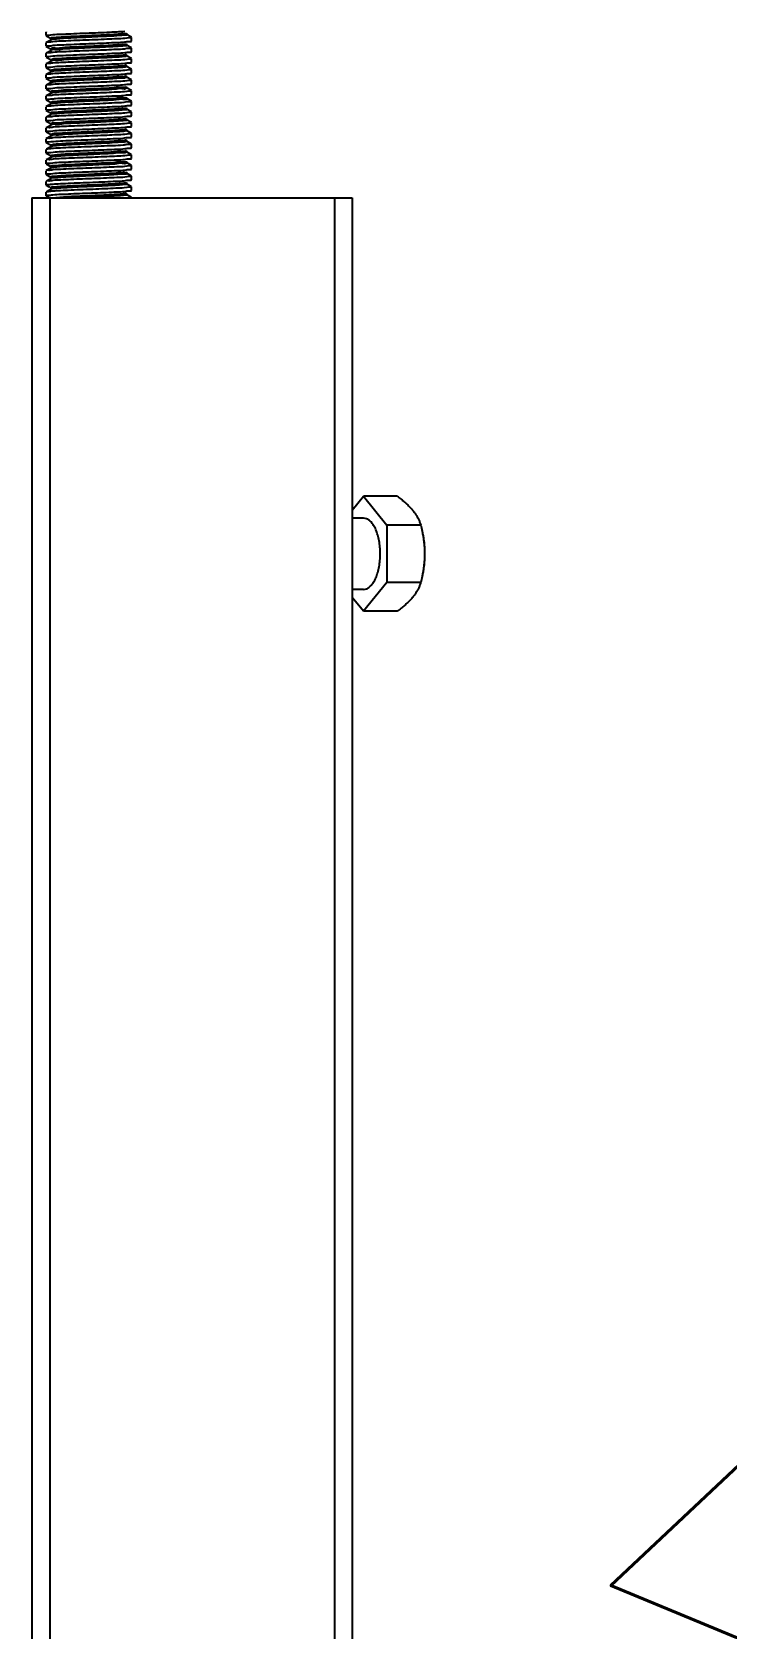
# Model space of a CAD drawing. Extents: x -452079 to 117456, y 3902 to 836955.
# Drawn here: x -266427 to -265778, y 690317 to 691808 of the extents above; entities that cross this region are included whole.
import ezdxf

# ---------------------------------------------------------------- set-up
doc = ezdxf.new("R2010")
doc.units = 0
doc.header["$LTSCALE"] = 1000
doc.header["$MEASUREMENT"] = 0
doc.layers.add('总说明', color=2, linetype='Continuous')
doc.styles.add('DIM_FONT', font='SIMPLEX', dxfattribs={"width": 0.7, "bigfont": 'GBCBIG'})
doc.dimstyles.new('DIMN150', dxfattribs={"dimscale": 1.5, "dimtxt": 300, "dimasz": 100, "dimexe": 250, "dimexo": 300, "dimgap": 150, "dimtad": 1, "dimdec": 0, "dimzin": 0, "dimdsep": 46, "dimtxsty": 'DIM_FONT', "dimblk": 'ARCHTICK', "dimcen": 0.09, "dimclrt": 7, "dimazin": 2, "dimtfac": 1, "dimtdec": 0, "dimtix": 1, "dimtmove": 2, "dimatfit": 3, "dimfxl": 0, "dimtolj": 1, "dimtzin": 0, "dimarcsym": 0})

# ---------------------------------------------------------------- blocks, each defined once
blk = doc.blocks.new('_ArchTick')
at = {"color": 0, "linetype": 'ByBlock', "const_width": 0.4}
blk.add_lwpolyline([(-0.5, -0.5), (0.5, 0.5)], dxfattribs=at)
blk = doc.blocks.new('*D324')
at = {"layer": '总说明', "color": 0, "linetype": 'Continuous', "lineweight": -2, "transparency": 16777216}
blk.add_arc((-266127.6, 688961.8), 1005.9, 45, 90, dxfattribs=at)
at = {"layer": '总说明', "color": 0, "linetype": 'Continuous', "lineweight": -2, "transparency": 16777216, "xscale": 150, "yscale": 150, "zscale": 150}
for p, rotation in [((-266127.6, 689967.7), 180.0000000000005), ((-265416.3, 689673.1), 315.0000000000401)]:
    blk.add_blockref('_ArchTick', p, dxfattribs=dict(at, rotation=rotation))
at = {"layer": '总说明', "color": 7, "linetype": 'Continuous', "transparency": 16777216, "insert": (-265570.5, 690306.9), "char_height": 450, "attachment_point": 5, "rotation": 337.5, "style": 'DIM_FONT'}
blk.add_mtext('\\A1;45°', dxfattribs=at)

msp = doc.modelspace()

# ---------------------------------------------------------------- linework, layer by layer
at = {"layer": '总说明', "color": 133, "linetype": 'Continuous'}
for p, q in [((-266413.32, 691807.6), (-266413.42, 691807.5)), ((-266413.42, 691804.17), (-266413.42, 691807.5)), ((-266413.42, 691804.17), (-266413.42, 691807.5)), ((-266409.12, 691804.76), (-266407.16, 691805.07)), ((-266333.75, 691802.62), (-266338.37, 691805.29)), ((-266338.26, 691805.17), (-266338.26, 691806.5)), ((-266413.32, 691797.63), (-266413.42, 691797.53)), ((-266413.42, 691794.2), (-266413.42, 691797.53)), ((-266413.42, 691794.2), (-266413.42, 691797.53)), ((-266413.32, 691804.06), (-266408.71, 691801.39)), ((-266413.32, 691794.09), (-266408.71, 691791.42)), ((-266408.71, 691800.31), (-266412.49, 691798.12)), ((-266408.71, 691790.34), (-266412.49, 691788.15)), ((-266409.11, 691794.77), (-266406.86, 691795.13)), ((-266408.81, 691801.51), (-266408.81, 691800.18)), ((-266408.81, 691801.51), (-266408.81, 691800.18)), ((-266408.81, 691791.54), (-266408.81, 691790.21)), ((-266408.81, 691791.54), (-266408.81, 691790.21)), ((-266337.96, 691791.98), (-266340.27, 691791.61)), ((-266337.95, 691801.93), (-266339.9, 691801.61)), ((-266333.75, 691792.65), (-266338.37, 691795.32)), ((-266338.26, 691795.2), (-266338.26, 691796.53)), ((-266333.75, 691799.08), (-266333.66, 691799.19)), ((-266333.66, 691799.19), (-266333.66, 691802.51)), ((-266333.66, 691789.22), (-266333.66, 691792.54)), ((-266413.32, 691787.66), (-266413.42, 691787.56)), ((-266413.42, 691784.23), (-266413.42, 691787.56)), ((-266413.42, 691784.23), (-266413.42, 691787.56)), ((-266413.32, 691777.69), (-266413.42, 691777.59)), ((-266413.42, 691774.26), (-266413.42, 691777.59)), ((-266413.42, 691774.26), (-266413.42, 691777.59)), ((-266413.32, 691784.12), (-266408.71, 691781.45)), ((-266408.71, 691780.37), (-266412.49, 691778.18)), ((-266409.12, 691784.82), (-266407.19, 691785.13)), ((-266409.12, 691774.85), (-266407.15, 691775.16)), ((-266408.81, 691781.57), (-266408.81, 691780.24)), ((-266408.81, 691781.57), (-266408.81, 691780.24)), ((-266408.36, 691780.38), (-266408.5, 691780.22)), ((-266408.32, 691780.41), (-266408.36, 691780.38)), ((-266337.96, 691781.99), (-266339.93, 691781.67)), ((-266338.43, 691776.57), (-266339.59, 691776.15)), ((-266333.75, 691782.68), (-266338.37, 691785.35)), ((-266333.75, 691772.71), (-266338.37, 691775.38)), ((-266338.26, 691785.23), (-266338.26, 691786.56)), ((-266338.26, 691775.26), (-266338.26, 691776.59)), ((-266333.75, 691789.11), (-266333.66, 691789.22)), ((-266333.75, 691779.14), (-266333.66, 691779.25)), ((-266333.66, 691779.25), (-266333.66, 691782.57)), ((-266413.32, 691767.72), (-266413.42, 691767.62)), ((-266413.42, 691764.29), (-266413.42, 691767.62)), ((-266413.42, 691764.29), (-266413.42, 691767.62)), ((-266413.32, 691774.15), (-266408.71, 691771.48)), ((-266408.71, 691770.4), (-266413.32, 691767.72)), ((-266413.32, 691764.18), (-266408.71, 691761.51)), ((-266408.71, 691760.43), (-266413.32, 691757.76)), ((-266409.11, 691764.86), (-266406.9, 691765.21)), ((-266408.81, 691771.6), (-266408.81, 691770.27)), ((-266408.81, 691771.6), (-266408.81, 691770.27)), ((-266408.81, 691761.63), (-266408.81, 691760.3)), ((-266408.81, 691761.63), (-266408.81, 691760.3)), ((-266408.44, 691760.45), (-266408.66, 691760.35)), ((-266408.42, 691770.34), (-266408.58, 691770.23)), ((-266408.36, 691770.38), (-266408.42, 691770.34)), ((-266337.96, 691762.05), (-266339.95, 691761.73)), ((-266337.96, 691772.02), (-266339.94, 691771.7)), ((-266338.54, 691766.68), (-266339.16, 691766.26)), ((-266333.75, 691762.74), (-266338.37, 691765.41)), ((-266338.26, 691765.29), (-266338.26, 691766.62)), ((-266333.75, 691769.17), (-266333.66, 691769.28)), ((-266333.66, 691769.28), (-266333.66, 691772.6)), ((-266333.66, 691759.31), (-266333.66, 691762.63)), ((-266413.32, 691757.76), (-266413.42, 691757.65)), ((-266413.42, 691754.32), (-266413.42, 691757.65)), ((-266413.42, 691754.32), (-266413.42, 691757.65)), ((-266413.32, 691747.79), (-266413.42, 691747.68)), ((-266413.42, 691744.35), (-266413.42, 691747.68)), ((-266413.42, 691744.35), (-266413.42, 691747.68)), ((-266413.32, 691754.21), (-266408.71, 691751.54)), ((-266408.71, 691750.46), (-266413.32, 691747.79)), ((-266409.12, 691754.9), (-266407.12, 691755.23)), ((-266408.81, 691751.66), (-266408.81, 691750.33)), ((-266408.81, 691751.66), (-266408.81, 691750.33)), ((-266408.5, 691750.56), (-266408.71, 691750.47)), ((-266337.96, 691752.09), (-266340.16, 691751.74)), ((-266338.72, 691756.62), (-266338.81, 691756.37)), ((-266338.69, 691755.4), (-266338.81, 691755.04)), ((-266338.56, 691745.19), (-266338.54, 691745.15)), ((-266333.75, 691752.77), (-266338.37, 691755.44)), ((-266333.75, 691742.8), (-266338.37, 691745.47)), ((-266338.26, 691755.32), (-266338.26, 691756.65)), ((-266338.26, 691745.35), (-266338.26, 691746.68)), ((-266333.75, 691759.2), (-266333.66, 691759.31)), ((-266333.75, 691749.23), (-266333.66, 691749.34)), ((-266333.66, 691749.34), (-266333.66, 691752.66)), ((-266413.42, 691734.38), (-266413.42, 691737.71)), ((-266413.42, 691734.38), (-266413.42, 691737.71)), ((-266413.32, 691737.82), (-266413.34, 691737.81)), ((-266413.32, 691744.24), (-266408.71, 691741.57)), ((-266408.71, 691740.49), (-266413.32, 691737.82)), ((-266413.32, 691734.27), (-266408.71, 691731.6)), ((-266408.71, 691730.52), (-266413.32, 691727.85)), ((-266410.73, 691744.94), (-266408.98, 691745.03)), ((-266409.12, 691734.97), (-266407.14, 691735.29)), ((-266408.98, 691745.03), (-266408.28, 691745.08)), ((-266408.74, 691741.79), (-266408.81, 691741.69)), ((-266408.81, 691741.69), (-266408.81, 691740.36)), ((-266408.81, 691741.69), (-266408.81, 691740.36)), ((-266408.81, 691731.72), (-266408.81, 691730.39)), ((-266408.81, 691731.72), (-266408.81, 691730.39)), ((-266337.98, 691742.16), (-266340.93, 691741.72)), ((-266337.95, 691732.13), (-266339.87, 691731.82)), ((-266333.75, 691732.83), (-266338.37, 691735.5)), ((-266338.26, 691735.38), (-266338.26, 691736.71)), ((-266333.75, 691739.26), (-266333.66, 691739.37)), ((-266333.66, 691739.37), (-266333.66, 691742.69)), ((-266333.66, 691729.4), (-266333.66, 691732.72)), ((-266413.32, 691727.85), (-266413.42, 691727.74)), ((-266413.42, 691724.41), (-266413.42, 691727.74)), ((-266413.42, 691724.41), (-266413.42, 691727.74)), ((-266413.32, 691717.88), (-266413.42, 691717.77)), ((-266413.42, 691714.44), (-266413.42, 691717.77)), ((-266413.42, 691714.44), (-266413.42, 691717.77)), ((-266413.32, 691724.3), (-266408.71, 691721.63)), ((-266408.71, 691720.55), (-266413.32, 691717.88)), ((-266409.12, 691715.03), (-266407.17, 691715.34)), ((-266409.11, 691724.97), (-266406.78, 691725.34)), ((-266408.81, 691721.75), (-266408.81, 691720.42)), ((-266408.81, 691721.75), (-266408.81, 691720.42)), ((-266408.35, 691720.65), (-266408.36, 691720.53)), ((-266337.96, 691722.18), (-266340.19, 691721.83)), ((-266333.75, 691722.86), (-266338.37, 691725.53)), ((-266333.75, 691712.89), (-266338.37, 691715.56)), ((-266338.26, 691725.41), (-266338.26, 691726.74)), ((-266338.26, 691715.44), (-266338.26, 691716.77)), ((-266338.26, 691715.44), (-266338.26, 691716.77)), ((-266333.75, 691729.29), (-266333.66, 691729.4)), ((-266333.75, 691719.32), (-266333.66, 691719.43)), ((-266333.66, 691719.43), (-266333.66, 691722.75)), ((-266413.32, 691707.91), (-266413.42, 691707.8)), ((-266413.42, 691704.47), (-266413.42, 691707.8)), ((-266413.42, 691704.47), (-266413.42, 691707.8)), ((-266413.32, 691714.33), (-266408.71, 691711.66)), ((-266408.71, 691710.58), (-266413.32, 691707.91)), ((-266413.32, 691704.36), (-266408.71, 691701.69)), ((-266412.8, 691704.74), (-266412.69, 691704.77)), ((-266412.69, 691704.77), (-266412.05, 691704.89)), ((-266408.71, 691700.61), (-266412.49, 691698.42)), ((-266412.05, 691704.89), (-266409.14, 691705.23)), ((-266409.14, 691705.23), (-266406.68, 691705.41)), ((-266408.81, 691711.78), (-266408.81, 691710.45)), ((-266408.81, 691711.78), (-266408.81, 691710.45)), ((-266407.6, 691702.23), (-266408.81, 691701.81)), ((-266408.81, 691701.81), (-266408.81, 691700.48)), ((-266408.81, 691701.81), (-266408.81, 691700.48)), ((-266408.46, 691700.59), (-266408.62, 691700.49)), ((-266408.35, 691710.53), (-266408.49, 691710.39)), ((-266408.41, 691700.62), (-266408.46, 691700.59)), ((-266407.6, 691700.9), (-266408.41, 691700.62)), ((-266408.31, 691710.57), (-266408.35, 691710.53)), ((-266337.96, 691712.2), (-266339.91, 691711.88)), ((-266338.47, 691706.82), (-266339.4, 691706.4)), ((-266333.75, 691702.92), (-266338.37, 691705.59)), ((-266338.26, 691705.47), (-266338.26, 691706.8)), ((-266338.26, 691705.47), (-266338.26, 691706.8)), ((-266333.75, 691709.35), (-266333.66, 691709.46)), ((-266333.66, 691709.46), (-266333.66, 691712.78)), ((-266333.66, 691699.49), (-266333.66, 691702.81)), ((-266413.32, 691697.94), (-266413.42, 691697.83)), ((-266413.42, 691694.5), (-266413.42, 691697.83)), ((-266413.42, 691694.5), (-266413.42, 691697.83)), ((-266413.32, 691687.97), (-266413.42, 691687.86)), ((-266413.42, 691684.53), (-266413.42, 691687.86)), ((-266413.42, 691684.53), (-266413.42, 691687.86)), ((-266412.05, 691698.24), (-266413.33, 691697.95)), ((-266413.32, 691694.39), (-266408.71, 691691.72)), ((-266408.71, 691690.64), (-266412.49, 691688.45)), ((-266409.11, 691695.07), (-266406.84, 691695.43)), ((-266408.81, 691691.84), (-266408.81, 691690.52)), ((-266408.81, 691691.84), (-266408.81, 691690.52)), ((-266408.47, 691690.69), (-266408.69, 691690.6)), ((-266337.96, 691692.26), (-266339.92, 691691.94)), ((-266338.62, 691696.89), (-266339, 691696.5)), ((-266338.55, 691695.66), (-266339, 691695.18)), ((-266338.69, 691686.71), (-266338.68, 691686.61)), ((-266333.75, 691692.95), (-266338.37, 691695.62)), ((-266333.75, 691682.98), (-266338.37, 691685.65)), ((-266338.26, 691695.5), (-266338.26, 691696.83)), ((-266338.26, 691695.5), (-266338.26, 691696.83)), ((-266338.26, 691685.53), (-266338.26, 691686.86)), ((-266338.26, 691685.53), (-266338.26, 691686.86)), ((-266333.75, 691699.38), (-266333.66, 691699.49)), ((-266333.75, 691689.41), (-266333.66, 691689.52)), ((-266333.66, 691689.52), (-266333.66, 691692.84)), ((-266413.32, 691678), (-266413.42, 691677.89)), ((-266413.42, 691674.56), (-266413.42, 691677.89)), ((-266413.42, 691674.56), (-266413.42, 691677.89)), ((-266413.32, 691684.42), (-266408.71, 691681.75)), ((-266413.32, 691674.45), (-266408.71, 691671.78)), ((-266408.71, 691680.67), (-266412.49, 691678.48)), ((-266408.71, 691670.7), (-266412.49, 691668.51)), ((-266409.12, 691685.11), (-266407.1, 691685.44)), ((-266409.12, 691675.15), (-266407.14, 691675.47)), ((-266408.81, 691681.87), (-266408.81, 691680.55)), ((-266408.81, 691681.87), (-266408.81, 691680.55)), ((-266408.81, 691671.9), (-266408.81, 691670.58)), ((-266408.81, 691671.9), (-266408.81, 691670.58)), ((-266408.52, 691680.81), (-266408.74, 691680.72)), ((-266337.96, 691682.3), (-266340.11, 691681.96)), ((-266337.96, 691672.32), (-266339.97, 691672)), ((-266338.7, 691685.46), (-266338.68, 691685.28)), ((-266333.75, 691673.01), (-266338.37, 691675.68)), ((-266338.26, 691675.56), (-266338.26, 691676.89)), ((-266338.26, 691675.56), (-266338.26, 691676.89)), ((-266333.75, 691679.44), (-266333.66, 691679.55)), ((-266333.66, 691679.55), (-266333.66, 691682.87)), ((-266333.66, 691669.58), (-266333.66, 691672.9)), ((-266413.32, 691668.03), (-266413.42, 691667.92)), ((-266413.42, 691664.59), (-266413.42, 691667.92)), ((-266413.42, 691664.59), (-266413.42, 691667.92)), ((-266413.32, 691658.06), (-266413.42, 691657.95)), ((-266413.42, 691654.62), (-266413.42, 691657.95)), ((-266413.42, 691654.62), (-266413.42, 691657.95)), ((-266413.32, 691664.48), (-266410.63, 691662.92)), ((-266408.71, 691660.73), (-266412.49, 691658.54)), ((-266410.63, 691662.92), (-266408.71, 691661.81)), ((-266409.23, 691665.33), (-266408.34, 691665.4)), ((-266408.49, 691658.74), (-266409.23, 691658.68)), ((-266408.81, 691661.93), (-266408.81, 691660.61)), ((-266408.81, 691661.93), (-266408.81, 691660.61)), ((-266337.97, 691662.38), (-266340.46, 691661.99)), ((-266333.75, 691663.04), (-266338.37, 691665.71)), ((-266333.75, 691653.07), (-266338.37, 691655.74)), ((-266338.26, 691665.59), (-266338.26, 691666.92)), ((-266338.26, 691665.59), (-266338.26, 691666.92)), ((-266338.26, 691655.62), (-266338.26, 691656.95)), ((-266338.26, 691655.62), (-266338.26, 691656.95)), ((-266333.75, 691669.47), (-266333.66, 691669.58)), ((-266333.75, 691659.5), (-266333.66, 691659.61)), ((-266333.66, 691659.61), (-266333.66, 691662.93)), ((-266413.32, 691654.51), (-266410.04, 691652.61))]:
    msp.add_line(p, q, dxfattribs=at)
at = {"layer": '总说明', "color": 2, "linetype": 'Continuous'}
for p, q in [((-266426.71, 691652.51), (-266426.71, 689525.59)), ((-266426.71, 691652.51), (-266127.61, 691652.51)), ((-266410.09, 691652.51), (-266410.09, 689525.59)), ((-266410.09, 691652.51), (-266410.09, 689525.59)), ((-266144.23, 691652.51), (-266144.23, 689525.59)), ((-266127.61, 691652.51), (-266127.61, 689525.59))]:
    msp.add_line(p, q, dxfattribs=at)
at = {"layer": '总说明', "color": 6, "linetype": 'Continuous'}
for p, q in [((-266127.61, 691360.9), (-266117.04, 691373.9)), ((-266117.04, 691373.9), (-266095.2, 691347.04)), ((-266085.5, 691373.9), (-266117.04, 691373.9)), ((-266117.04, 691353.41), (-266127.61, 691353.41)), ((-266095.2, 691347.04), (-266095.2, 691293.32)), ((-266063.66, 691347.04), (-266095.2, 691347.04)), ((-266117.04, 691286.94), (-266127.61, 691286.94)), ((-266095.2, 691293.32), (-266117.04, 691266.45)), ((-266063.66, 691293.32), (-266095.2, 691293.32)), ((-266117.04, 691266.45), (-266127.61, 691279.45)), ((-266085.5, 691266.45), (-266117.04, 691266.45))]:
    msp.add_line(p, q, dxfattribs=at)
at = {"layer": '总说明', "color": 133, "linetype": 'Continuous'}
msp.add_lwpolyline([(-266413.42, 691744.35), (-266413.4, 691744.4), (-266413.34, 691744.45)], dxfattribs=at)
for points, start_tangent, end_tangent in [([(-266407.16, 691805.07), (-266399.82, 691805.52), (-266390.36, 691805.97), (-266379.21, 691806.44), (-266367.49, 691806.91), (-266356.65, 691807.36), (-266347.26, 691807.81), (-266339.9, 691808.26)], (0.9890972, 0.1472641), (0.9890759, 0.1474069)), ([(-266341.4, 691805.82), (-266347.8, 691805.3), (-266356.94, 691804.78), (-266367.86, 691804.26), (-266379.38, 691803.74), (-266390.28, 691803.22), (-266399.39, 691802.7), (-266405.74, 691802.18)], (-0.9997761, -0.0211612), (-0.9995724, -0.0292412)), ([(-266338.42, 691806.34), (-266341.4, 691805.82)], (0.5821163, -0.8131055), (-0.9997761, -0.0211612)), ([(-266338.44, 691805.03), (-266338.43, 691805.02), (-266341.4, 691804.49)], (0.6299988, -0.7765961), (-0.9997761, -0.0211612)), ([(-266413.42, 691804.17), (-266411.82, 691804.62)], (0, 1), (0.9993589, -0.0358023)), ([(-266413.42, 691794.2), (-266411.76, 691794.66)], (0, 1), (0.9991805, -0.0404755)), ([(-266407.16, 691798.43), (-266411.82, 691797.98), (-266413.4, 691797.66)], (-0.9890972, -0.1472641), (-0.3082211, -0.9513148)), ([(-266411.82, 691804.62), (-266409.12, 691804.76)], (0.9993589, -0.0358023), (0.990702, 0.1360497)), ([(-266411.76, 691794.66), (-266409.11, 691794.77)], (0.9991805, -0.0404755), (0.9922365, 0.1243652)), ([(-266405.74, 691802.18), (-266408.66, 691801.66), (-266408.65, 691801.65)], (-0.9995724, -0.0292412), (0.6438174, -0.7651792)), ([(-266405.74, 691800.85), (-266408.67, 691800.34)], (-0.9995724, -0.0292412), (0.5967674, -0.8024143)), ([(-266340.72, 691795.93), (-266346.63, 691795.41), (-266355.41, 691794.89), (-266366.13, 691794.37), (-266377.64, 691793.85), (-266388.71, 691793.33), (-266398.16, 691792.81), (-266404.99, 691792.29), (-266408.46, 691791.77), (-266408.43, 691791.67)], (-0.9954688, -0.0950889), (0.3249745, -0.9457228)), ([(-266340.72, 691794.6), (-266346.63, 691794.08), (-266355.41, 691793.56), (-266366.13, 691793.04), (-266377.64, 691792.52), (-266388.71, 691792), (-266398.16, 691791.48), (-266404.99, 691790.96), (-266408.46, 691790.44)], (-0.9954688, -0.0950889), (0.2256191, -0.9742156)), ([(-266408.46, 691790.44), (-266408.45, 691790.41)], (0.2256187, -0.9742157), (0.2636425, -0.9646205)), ([(-266339.9, 691801.61), (-266347.26, 691801.16), (-266356.65, 691800.71), (-266367.49, 691800.26), (-266379.21, 691799.79), (-266390.36, 691799.33), (-266399.82, 691798.88), (-266407.16, 691798.43)], (-0.9890759, -0.1474069), (-0.9890972, -0.1472641)), ([(-266406.86, 691795.13), (-266399.37, 691795.58), (-266390, 691796.02), (-266379.19, 691796.47), (-266368.04, 691796.91), (-266357.22, 691797.36), (-266347.83, 691797.81), (-266340.27, 691798.26)], (0.9892789, 0.1460387), (0.9892856, 0.1459929)), ([(-266340.27, 691791.61), (-266347.83, 691791.16), (-266357.22, 691790.72), (-266368.04, 691790.27), (-266379.19, 691789.82), (-266390, 691789.37), (-266399.37, 691788.93), (-266406.86, 691788.48)], (-0.9892856, -0.1459929), (-0.9892789, -0.1460387)), ([(-266341.4, 691804.49), (-266347.8, 691803.97), (-266356.94, 691803.45), (-266367.86, 691802.93), (-266379.38, 691802.41), (-266390.28, 691801.89), (-266399.39, 691801.37), (-266405.74, 691800.85)], (-0.9997761, -0.0211612), (-0.9995724, -0.0292412)), ([(-266338.29, 691796.44), (-266340.72, 691795.93)], (0.3967487, -0.9179273), (-0.9954688, -0.0950889)), ([(-266338.32, 691795.15), (-266338.3, 691795.12), (-266340.72, 691794.6)], (0.681767, -0.7315694), (-0.9954688, -0.0950889)), ([(-266340.27, 691798.26), (-266335.32, 691798.73), (-266333.68, 691799.05)], (0.9892856, 0.1459929), (0.2924156, 0.9562913)), ([(-266335.32, 691792.08), (-266337.96, 691791.98)], (-0.9991618, 0.0409347), (-0.9924518, -0.1226351)), ([(-266335.25, 691802.06), (-266337.95, 691801.93)], (-0.9993739, 0.0353805), (-0.9905918, -0.1368501)), ([(-266333.66, 691792.54), (-266335.32, 691792.08)], (0, -1), (-0.9991618, 0.0409347)), ([(-266333.66, 691802.51), (-266335.25, 691802.06)], (0, -1), (-0.9993739, 0.0353806)), ([(-266413.42, 691784.23), (-266411.83, 691784.68)], (0, 1), (0.999386, -0.0350371)), ([(-266406.86, 691788.48), (-266411.76, 691788.02), (-266413.4, 691787.69)], (-0.9892789, -0.1460387), (-0.2933728, -0.9559981)), ([(-266407.19, 691778.48), (-266411.83, 691778.03), (-266413.4, 691777.72)], (-0.9890789, -0.1473868), (-0.3109321, -0.9504321)), ([(-266411.83, 691784.68), (-266409.12, 691784.82)], (0.999386, -0.0350371), (0.9904995, 0.1375164)), ([(-266339.59, 691776.15), (-266344.49, 691775.63), (-266352.49, 691775.11), (-266362.73, 691774.59), (-266374.13, 691774.07), (-266385.46, 691773.55), (-266395.52, 691773.03), (-266403.24, 691772.51), (-266407.79, 691771.99), (-266408.67, 691771.48)], (-0.9629242, -0.2697721), (-0.6581364, -0.7528987)), ([(-266340.11, 691786.04), (-266345.53, 691785.52), (-266353.93, 691785), (-266364.42, 691784.48), (-266375.89, 691783.96), (-266387.1, 691783.44), (-266396.87, 691782.92), (-266404.15, 691782.4), (-266408.17, 691781.88), (-266408.55, 691781.48)], (-0.9860991, -0.1661581), (-0.3429629, -0.939349)), ([(-266340.11, 691784.71), (-266345.53, 691784.19), (-266353.93, 691783.67), (-266364.42, 691783.15), (-266375.89, 691782.63), (-266387.1, 691782.11), (-266396.87, 691781.59), (-266404.15, 691781.07), (-266408.17, 691780.55), (-266408.32, 691780.41)], (-0.9860991, -0.1661581), (-0.7385707, -0.674176)), ([(-266407.19, 691785.13), (-266399.86, 691785.58), (-266390.48, 691786.03), (-266379.59, 691786.48), (-266367.81, 691786.95), (-266356.67, 691787.42), (-266347.24, 691787.87), (-266339.93, 691788.31)], (0.9890789, 0.1473868), (0.9891265, 0.1470675)), ([(-266339.93, 691781.67), (-266347.24, 691781.22), (-266356.67, 691780.77), (-266367.81, 691780.31), (-266379.59, 691779.84), (-266390.48, 691779.38), (-266399.86, 691778.93), (-266407.19, 691778.48)], (-0.9891265, -0.1470675), (-0.9890789, -0.1473868)), ([(-266407.15, 691775.16), (-266399.67, 691775.62), (-266390.16, 691776.07), (-266379.07, 691776.53), (-266367.54, 691776.99), (-266356.78, 691777.44), (-266347.34, 691777.89), (-266339.94, 691778.34)], (0.989048, 0.1475943), (0.9890776, 0.1473954)), ([(-266338.38, 691786.45), (-266340.11, 691786.04)], (-0.8868424, -0.462072), (-0.9860991, -0.1661581)), ([(-266338.26, 691785.23), (-266340.11, 691784.71)], (-0.1309324, -0.9913913), (-0.9860991, -0.1661581)), ([(-266339.94, 691778.34), (-266335.26, 691778.8), (-266333.68, 691779.11)], (0.9890776, 0.1473954), (0.3073506, 0.9515964)), ([(-266339.93, 691788.31), (-266335.26, 691788.77), (-266333.68, 691789.08)], (0.9891265, 0.1470675), (0.3073552, 0.9515949)), ([(-266338.33, 691775.32), (-266339.59, 691774.82)], (-0.6873871, -0.7262912), (-0.9629242, -0.2697722)), ([(-266335.26, 691782.12), (-266337.96, 691781.99)], (-0.999349, 0.0360761), (-0.9907752, -0.1355159)), ([(-266333.66, 691782.57), (-266335.26, 691782.12)], (0, -1), (-0.999349, 0.0360761)), ([(-266413.42, 691774.26), (-266411.83, 691774.71)], (0, 1), (0.9993723, -0.0354271)), ([(-266413.42, 691764.29), (-266411.75, 691764.75)], (0, 1), (0.9991856, -0.0403503)), ([(-266407.15, 691768.52), (-266411.83, 691768.07), (-266413.4, 691767.75)], (-0.989048, -0.1475943), (-0.310223, -0.9506638)), ([(-266411.83, 691774.71), (-266409.12, 691774.85)], (0.9993723, -0.0354271), (0.9907172, 0.1359391)), ([(-266411.75, 691764.75), (-266409.11, 691764.86)], (0.9991856, -0.0403503), (0.9920623, 0.1257471)), ([(-266339.16, 691766.26), (-266343.53, 691765.74), (-266351.11, 691765.22), (-266361.07, 691764.7), (-266372.37, 691764.18), (-266383.79, 691763.66), (-266394.12, 691763.14), (-266402.25, 691762.62), (-266407.32, 691762.1), (-266408.77, 691761.6)], (-0.8778189, -0.4789927), (-0.6584262, -0.7526453)), ([(-266339.16, 691764.93), (-266343.53, 691764.41), (-266351.11, 691763.89), (-266361.07, 691763.37), (-266372.37, 691762.85), (-266383.79, 691762.33), (-266394.12, 691761.81), (-266402.25, 691761.29), (-266407.32, 691760.77), (-266408.44, 691760.45)], (-0.8778189, -0.4789927), (-0.9346316, -0.3556175)), ([(-266339.59, 691774.82), (-266344.49, 691774.3), (-266352.49, 691773.78), (-266362.73, 691773.26), (-266374.13, 691772.74), (-266385.46, 691772.22), (-266395.52, 691771.7), (-266403.24, 691771.18), (-266407.79, 691770.66), (-266408.36, 691770.38)], (-0.9629242, -0.2697721), (-0.8651046, -0.5015915)), ([(-266339.94, 691771.7), (-266347.34, 691771.25), (-266356.78, 691770.8), (-266367.54, 691770.35), (-266379.07, 691769.89), (-266390.16, 691769.43), (-266399.67, 691768.97), (-266407.15, 691768.52)], (-0.9890776, -0.1473954), (-0.989048, -0.1475943)), ([(-266406.9, 691765.21), (-266399.46, 691765.66), (-266389.96, 691766.11), (-266379.03, 691766.57), (-266367.75, 691767.02), (-266356.84, 691767.47), (-266347.37, 691767.92), (-266339.95, 691768.37)], (0.98924, 0.1463015), (0.9890766, 0.1474027)), ([(-266339.95, 691761.73), (-266347.37, 691761.27), (-266356.84, 691760.82), (-266367.75, 691760.37), (-266379.03, 691759.92), (-266389.96, 691759.46), (-266399.46, 691759.02), (-266406.9, 691758.57)], (-0.9890766, -0.1474027), (-0.98924, -0.1463015)), ([(-266339.95, 691768.37), (-266335.26, 691768.83), (-266333.68, 691769.14)], (0.9890766, 0.1474027), (0.3066224, 0.9518312)), ([(-266338.46, 691765.44), (-266339.16, 691764.93)], (-0.6098142, -0.7925444), (-0.8778189, -0.4789927)), ([(-266335.26, 691772.15), (-266337.96, 691772.02)], (-0.9993475, 0.0361184), (-0.990807, -0.1352828)), ([(-266335.26, 691762.18), (-266337.96, 691762.05)], (-0.9993397, 0.0363335), (-0.9908694, -0.1348249)), ([(-266333.66, 691772.6), (-266335.26, 691772.15)], (0, -1), (-0.9993475, 0.0361184)), ([(-266333.66, 691762.63), (-266335.26, 691762.18)], (0, -1), (-0.9993397, 0.0363335)), ([(-266413.42, 691754.32), (-266411.81, 691754.77)], (0, 1), (0.9993351, -0.0364614)), ([(-266406.9, 691758.57), (-266411.75, 691758.11), (-266413.4, 691757.78)], (-0.98924, -0.1463015), (-0.2930972, -0.9560827)), ([(-266407.12, 691748.58), (-266411.81, 691748.13), (-266413.4, 691747.81)], (-0.9890806, -0.1473754), (-0.3061688, -0.9519772)), ([(-266411.81, 691754.77), (-266409.12, 691754.9)], (0.9993351, -0.0364614), (0.9909149, 0.13449)), ([(-266338.81, 691756.37), (-266342.64, 691755.85), (-266349.78, 691755.33), (-266359.44, 691754.81), (-266370.62, 691754.29), (-266382.1, 691753.77), (-266392.67, 691753.25), (-266401.2, 691752.73), (-266406.78, 691752.21), (-266408.81, 691751.69), (-266408.8, 691751.67)], (-0.4168823, -0.9089605), (0.4549932, -0.8904949)), ([(-266338.81, 691755.04), (-266342.64, 691754.52), (-266349.78, 691754), (-266359.44, 691753.48), (-266370.62, 691752.96), (-266382.1, 691752.44), (-266392.67, 691751.92), (-266401.2, 691751.4), (-266406.78, 691750.88), (-266408.5, 691750.56)], (-0.4168823, -0.9089605), (-0.955298, -0.2956447)), ([(-266408.28, 691745.08), (-266404.62, 691745.43), (-266395.64, 691745.91), (-266384.68, 691746.4), (-266372.51, 691746.89), (-266360.28, 691747.38), (-266349.49, 691747.87), (-266340.93, 691748.36)], (0.9965557, 0.0829255), (0.9891391, 0.1469824)), ([(-266407.12, 691755.23), (-266399.69, 691755.68), (-266390.2, 691756.13), (-266379.29, 691756.59), (-266368.01, 691757.04), (-266357.07, 691757.49), (-266347.58, 691757.94), (-266340.16, 691758.39)], (0.9890815, 0.1473694), (0.9892352, 0.1463341)), ([(-266340.16, 691751.74), (-266347.58, 691751.29), (-266357.07, 691750.84), (-266368.01, 691750.39), (-266379.29, 691749.94), (-266390.2, 691749.48), (-266399.69, 691749.03), (-266407.12, 691748.58)], (-0.9892352, -0.1463341), (-0.9890806, -0.1473754)), ([(-266338.54, 691746.48), (-266341.83, 691745.96), (-266348.51, 691745.44), (-266357.85, 691744.92), (-266368.87, 691744.4), (-266380.38, 691743.88), (-266391.17, 691743.36), (-266400.07, 691742.84), (-266406.15, 691742.31)], (0.4328372, -0.9014721), (-0.9996411, -0.0267908)), ([(-266338.54, 691745.15), (-266341.83, 691744.63), (-266348.51, 691744.11), (-266357.85, 691743.59), (-266368.87, 691743.07), (-266380.38, 691742.55), (-266391.17, 691742.03), (-266400.07, 691741.51), (-266406.15, 691740.99)], (0.4328372, -0.9014721), (-0.9996411, -0.0267908)), ([(-266340.93, 691748.36), (-266335.5, 691748.85), (-266333.67, 691749.21)], (0.9891391, 0.1469824), (0.2573096, 0.966329)), ([(-266340.16, 691758.39), (-266335.32, 691758.85), (-266333.68, 691759.17)], (0.9892352, 0.1463341), (0.2947373, 0.9555783)), ([(-266335.32, 691752.2), (-266337.96, 691752.09)], (-0.9992037, 0.0398992), (-0.9919446, -0.1266724)), ([(-266333.66, 691752.66), (-266335.32, 691752.2)], (0, -1), (-0.9992037, 0.0398992)), ([(-266413.42, 691734.38), (-266411.81, 691734.83)], (0, 1), (0.9993426, -0.0362548)), ([(-266413.34, 691744.45), (-266410.73, 691744.94)], (0.8463494, 0.5326281), (0.999621, 0.0275297)), ([(-266410.73, 691738.29), (-266413.32, 691737.82)], (-0.999621, -0.0275297), (-0.8502726, -0.5263425)), ([(-266411.81, 691734.83), (-266409.12, 691734.97)], (0.9993426, -0.0362548), (0.9908143, 0.1352292)), ([(-266340.93, 691741.72), (-266349.49, 691741.23), (-266360.28, 691740.74), (-266372.51, 691740.24), (-266384.68, 691739.75), (-266395.64, 691739.27), (-266404.62, 691738.78), (-266410.73, 691738.29)], (-0.9891391, -0.1469824), (-0.999621, -0.0275297)), ([(-266405.44, 691732.42), (-266408.59, 691731.9), (-266408.58, 691731.89)], (-0.9999482, 0.0101753), (0.5628717, -0.8265443)), ([(-266405.44, 691731.09), (-266408.59, 691730.57)], (-0.9999482, 0.0101753), (0.5313311, -0.8471642)), ([(-266406.15, 691742.31), (-266408.74, 691741.79)], (-0.9996411, -0.0267908), (-0.8148139, -0.5797226)), ([(-266406.15, 691740.99), (-266408.71, 691740.49)], (-0.9996411, -0.0267908), (-0.8266033, -0.562785)), ([(-266408.59, 691730.58), (-266408.59, 691730.57)], (0.5103252, -0.8599815), (0.5313314, -0.847164)), ([(-266407.14, 691735.29), (-266399.85, 691735.73), (-266390.43, 691736.18), (-266379.27, 691736.65), (-266367.47, 691737.12), (-266356.56, 691737.57), (-266347.19, 691738.02), (-266339.87, 691738.47)], (0.9891417, 0.146965), (0.9890743, 0.1474176)), ([(-266339.87, 691731.82), (-266347.19, 691731.37), (-266356.56, 691730.93), (-266367.47, 691730.47), (-266379.27, 691730), (-266390.43, 691729.53), (-266399.85, 691729.09), (-266407.14, 691728.64)], (-0.9890743, -0.1474176), (-0.9891417, -0.146965)), ([(-266341.1, 691736.07), (-266347.3, 691735.55), (-266356.29, 691735.03), (-266367.13, 691734.51), (-266378.65, 691733.99), (-266389.62, 691733.47), (-266398.88, 691732.94), (-266405.44, 691732.42)], (-0.9984921, -0.0548954), (-0.9999482, 0.0101753)), ([(-266341.1, 691734.74), (-266347.3, 691734.22), (-266356.29, 691733.7), (-266367.13, 691733.18), (-266378.65, 691732.66), (-266389.62, 691732.14), (-266398.88, 691731.62), (-266405.44, 691731.09)], (-0.9984921, -0.0548954), (-0.9999482, 0.0101753)), ([(-266338.37, 691736.59), (-266341.1, 691736.07)], (0.6286623, -0.7776784), (-0.9984921, -0.0548954)), ([(-266338.38, 691735.27), (-266338.37, 691735.26), (-266341.1, 691734.74)], (0.6770252, -0.7359599), (-0.9984921, -0.0548954)), ([(-266339.87, 691738.47), (-266335.24, 691738.92), (-266333.68, 691739.23)], (0.9890743, 0.1474176), (0.3117379, 0.9501681)), ([(-266335.5, 691742.21), (-266337.98, 691742.16)], (-0.9986447, 0.0520467), (-0.9955576, -0.094155)), ([(-266335.24, 691732.27), (-266337.95, 691732.13)], (-0.9993934, 0.0348246), (-0.9904305, -0.1380123)), ([(-266333.66, 691742.69), (-266335.5, 691742.21)], (0, -1), (-0.9986447, 0.0520467)), ([(-266333.66, 691732.72), (-266335.24, 691732.27)], (0, -1), (-0.9993934, 0.0348246)), ([(-266413.42, 691724.41), (-266411.74, 691724.87)], (0, 1), (0.9991364, -0.0415509)), ([(-266407.14, 691728.64), (-266411.81, 691728.19), (-266413.4, 691727.87)], (-0.9891417, -0.146965), (-0.3066056, -0.9518367)), ([(-266406.78, 691718.7), (-266411.74, 691718.23), (-266413.4, 691717.9)], (-0.9892895, -0.1459665), (-0.2903105, -0.9569325)), ([(-266411.74, 691724.87), (-266409.11, 691724.97)], (0.9991364, -0.0415509), (0.9926275, 0.1212052)), ([(-266339.88, 691716.29), (-266345.08, 691715.77), (-266353.32, 691715.25), (-266363.71, 691714.72), (-266375.15, 691714.2), (-266386.42, 691713.68), (-266396.31, 691713.16), (-266403.78, 691712.64), (-266408.02, 691712.12), (-266408.57, 691711.62)], (-0.9791402, -0.2031858), (-0.5517345, -0.8340198)), ([(-266340.45, 691726.18), (-266346.16, 691725.66), (-266354.78, 691725.14), (-266365.41, 691724.62), (-266376.9, 691724.1), (-266388.04, 691723.57), (-266397.63, 691723.05), (-266404.64, 691722.53), (-266408.35, 691722.01), (-266408.36, 691721.76)], (-0.9923445, -0.1235004), (0.0169315, -0.9998567)), ([(-266340.45, 691724.85), (-266346.16, 691724.33), (-266354.78, 691723.81), (-266365.41, 691723.29), (-266376.9, 691722.77), (-266388.04, 691722.25), (-266397.63, 691721.72), (-266404.64, 691721.2), (-266408.35, 691720.68)], (-0.9923445, -0.1235004), (-0.1692709, -0.9855696)), ([(-266408.35, 691720.68), (-266408.35, 691720.65)], (-0.1692714, -0.9855695), (-0.1454048, -0.9893722)), ([(-266407.17, 691715.34), (-266399.8, 691715.79), (-266390.4, 691716.24), (-266379.57, 691716.69), (-266367.87, 691717.16), (-266356.73, 691717.63), (-266347.28, 691718.08), (-266339.91, 691718.53)], (0.9890802, 0.1473783), (0.9890794, 0.1473838)), ([(-266406.78, 691725.34), (-266399.18, 691725.8), (-266389.77, 691726.24), (-266378.95, 691726.69), (-266367.8, 691727.13), (-266356.99, 691727.58), (-266347.64, 691728.03), (-266340.19, 691728.48)], (0.9892895, 0.1459665), (0.9892764, 0.1460557)), ([(-266340.19, 691721.83), (-266347.64, 691721.38), (-266356.99, 691720.94), (-266367.8, 691720.49), (-266378.95, 691720.04), (-266389.77, 691719.59), (-266399.18, 691719.15), (-266406.78, 691718.7)], (-0.9892764, -0.1460557), (-0.9892895, -0.1459665)), ([(-266338.35, 691726.58), (-266340.45, 691726.18)], (-0.8579615, -0.513714), (-0.9923445, -0.1235004)), ([(-266338.29, 691725.39), (-266338.28, 691725.37), (-266340.45, 691724.85)], (0.6065979, -0.7950088), (-0.9923445, -0.1235004)), ([(-266340.19, 691728.48), (-266335.31, 691728.94), (-266333.68, 691729.27)], (0.9892764, 0.1460557), (0.2955828, 0.9553171)), ([(-266339.91, 691718.53), (-266335.26, 691718.98), (-266333.68, 691719.29)], (0.9890794, 0.1473838), (0.3088394, 0.9511142)), ([(-266338.4, 691716.7), (-266339.88, 691716.29)], (-0.8829196, -0.4695242), (-0.9791402, -0.2031858)), ([(-266338.29, 691715.46), (-266339.88, 691714.96)], (-0.5907665, -0.8068426), (-0.9791402, -0.2031858)), ([(-266335.31, 691722.29), (-266337.96, 691722.18)], (-0.9992057, 0.0398489), (-0.9920585, -0.1257774)), ([(-266333.66, 691722.75), (-266335.31, 691722.29)], (0, -1), (-0.9992057, 0.0398489)), ([(-266413.42, 691714.44), (-266411.82, 691714.89)], (0, 1), (0.9993683, -0.035538)), ([(-266413.42, 691704.47), (-266413.07, 691704.68), (-266412.8, 691704.74)], (0, 1), (0.976174, 0.2169893)), ([(-266407.17, 691708.7), (-266411.82, 691708.25), (-266413.4, 691707.93)], (-0.9890802, -0.1473783), (-0.309284, -0.9509697)), ([(-266411.82, 691714.89), (-266409.12, 691715.03)], (0.9993683, -0.035538), (0.9906451, 0.1364634)), ([(-266339.88, 691714.96), (-266345.08, 691714.44), (-266353.32, 691713.92), (-266363.71, 691713.4), (-266375.15, 691712.87), (-266386.42, 691712.35), (-266396.31, 691711.83), (-266403.78, 691711.31), (-266408.02, 691710.79), (-266408.31, 691710.57)], (-0.9791402, -0.2031858), (-0.7549094, -0.655829)), ([(-266339.4, 691706.4), (-266344.08, 691705.88), (-266351.9, 691705.35), (-266362.03, 691704.83), (-266373.39, 691704.31), (-266384.76, 691703.79), (-266394.94, 691703.27), (-266402.83, 691702.75), (-266407.6, 691702.23)], (-0.9412875, -0.3376061), (-0.9853306, -0.1706566)), ([(-266339.4, 691705.07), (-266344.08, 691704.55), (-266351.9, 691704.03), (-266362.03, 691703.5), (-266373.39, 691702.98), (-266384.76, 691702.46), (-266394.94, 691701.94), (-266402.83, 691701.42), (-266407.6, 691700.9)], (-0.9412875, -0.3376061), (-0.9853306, -0.1706566)), ([(-266339.91, 691711.88), (-266347.28, 691711.43), (-266356.73, 691710.98), (-266367.87, 691710.52), (-266379.57, 691710.05), (-266390.4, 691709.6), (-266399.8, 691709.15), (-266407.17, 691708.7)], (-0.9890794, -0.1473838), (-0.9890802, -0.1473783)), ([(-266406.68, 691705.41), (-266397.93, 691705.92), (-266386.88, 691706.42), (-266374.6, 691706.92), (-266362.14, 691707.43), (-266350.83, 691707.93), (-266341.62, 691708.44)], (0.997815, 0.0660692), (0.9892853, 0.1459949)), ([(-266341.62, 691701.79), (-266350.83, 691701.28), (-266362.14, 691700.78), (-266374.6, 691700.28), (-266386.88, 691699.78), (-266397.93, 691699.27), (-266406.68, 691698.76)], (-0.9892853, -0.1459949), (-0.997815, -0.0660692)), ([(-266341.62, 691708.44), (-266335.65, 691708.95)], (0.9892853, 0.1459949), (0.9981595, -0.0606426)), ([(-266337.99, 691702.31), (-266341.62, 691701.79)], (-0.9977008, -0.0677725), (-0.9892853, -0.1459949)), ([(-266338.37, 691705.57), (-266339.4, 691705.07)], (-0.679739, -0.7334541), (-0.9412875, -0.3376061)), ([(-266335.65, 691702.31), (-266337.99, 691702.31)], (-0.9981595, 0.0606426), (-0.9977008, -0.0677724)), ([(-266335.26, 691712.33), (-266337.96, 691712.2)], (-0.9993636, 0.0356695), (-0.9906706, -0.1362782)), ([(-266335.65, 691708.95), (-266333.67, 691709.33)], (0.9981595, -0.0606426), (0.2335408, 0.972347)), ([(-266333.66, 691702.81), (-266335.65, 691702.31)], (0, -1), (-0.9981595, 0.0606426)), ([(-266333.66, 691712.78), (-266335.26, 691712.33)], (0, -1), (-0.9993636, 0.0356695)), ([(-266413.42, 691694.5), (-266411.74, 691694.96)], (0, 1), (0.9991484, -0.0412612)), ([(-266406.84, 691688.78), (-266411.74, 691688.32), (-266413.4, 691687.99)], (-0.9892654, -0.1461297), (-0.2902917, -0.9569382)), ([(-266406.68, 691698.76), (-266412.05, 691698.24)], (-0.997815, -0.0660692), (-0.9884678, -0.1514315)), ([(-266411.74, 691694.96), (-266409.11, 691695.07)], (0.9991484, -0.0412612), (0.992376, 0.1232476)), ([(-266338.68, 691686.61), (-266342.29, 691686.09), (-266349.23, 691685.57), (-266358.77, 691685.05), (-266369.88, 691684.53), (-266381.38, 691684.01), (-266392.04, 691683.49), (-266400.73, 691682.97), (-266406.52, 691682.45), (-266408.79, 691681.93), (-266408.78, 691681.91)], (-0.0005977, -0.9999998), (0.6510836, -0.759006)), ([(-266339, 691696.5), (-266343.15, 691695.98), (-266350.54, 691695.46), (-266360.38, 691694.94), (-266371.63, 691694.42), (-266383.08, 691693.9), (-266393.52, 691693.38), (-266401.82, 691692.86), (-266407.1, 691692.34), (-266408.8, 691691.84)], (-0.7709613, -0.6368821), (-0.4918334, -0.8706893)), ([(-266339, 691695.18), (-266343.15, 691694.66), (-266350.54, 691694.13), (-266360.38, 691693.61), (-266371.63, 691693.09), (-266383.08, 691692.57), (-266393.52, 691692.05), (-266401.82, 691691.53), (-266407.1, 691691.01), (-266408.47, 691690.69)], (-0.7709613, -0.6368821), (-0.9467367, -0.3220088)), ([(-266407.1, 691685.44), (-266399.65, 691685.89), (-266390.16, 691686.34), (-266379.26, 691686.8), (-266367.97, 691687.25), (-266357.04, 691687.7), (-266347.53, 691688.15), (-266340.11, 691688.6)], (0.9890855, 0.1473425), (0.9892003, 0.14657)), ([(-266406.84, 691695.43), (-266399.35, 691695.88), (-266389.84, 691696.33), (-266378.9, 691696.78), (-266367.63, 691697.23), (-266356.74, 691697.69), (-266347.32, 691698.13), (-266339.92, 691698.59)], (0.9892654, 0.1461297), (0.9890744, 0.1474175)), ([(-266339.92, 691691.94), (-266347.32, 691691.49), (-266356.74, 691691.04), (-266367.63, 691690.58), (-266378.9, 691690.13), (-266389.84, 691689.68), (-266399.35, 691689.23), (-266406.84, 691688.78)], (-0.9890744, -0.1474175), (-0.9892654, -0.1461297)), ([(-266340.11, 691688.6), (-266335.31, 691689.06), (-266333.68, 691689.39)], (0.9892003, 0.14657), (0.296708, 0.9549683)), ([(-266339.92, 691698.59), (-266335.26, 691699.04), (-266333.68, 691699.35)], (0.9890744, 0.1474175), (0.3081772, 0.951329)), ([(-266335.26, 691692.39), (-266337.96, 691692.26)], (-0.9993565, 0.03587), (-0.9907315, -0.1358347)), ([(-266333.66, 691692.84), (-266335.26, 691692.39)], (0, -1), (-0.9993565, 0.03587)), ([(-266413.42, 691684.53), (-266411.81, 691684.99)], (0, 1), (0.9993212, -0.0368398)), ([(-266413.42, 691674.56), (-266411.82, 691675.01)], (0, 1), (0.9993571, -0.0358527)), ([(-266407.1, 691678.79), (-266411.81, 691678.34), (-266413.4, 691678.02)], (-0.9890855, -0.1473425), (-0.3048432, -0.9524025)), ([(-266411.82, 691675.01), (-266409.12, 691675.15)], (0.9993571, -0.0358527), (0.9907714, 0.1355438)), ([(-266411.81, 691684.99), (-266409.12, 691685.11)], (0.9993212, -0.0368398), (0.9910272, 0.1336607)), ([(-266405.86, 691672.56), (-266408.69, 691672.04), (-266408.68, 691672.03)], (-0.9991158, -0.0420421), (0.6625535, -0.7490146)), ([(-266405.86, 691671.23), (-266408.69, 691670.71)], (-0.9991158, -0.0420421), (0.6159396, -0.7877934)), ([(-266406.52, 691681.12), (-266408.52, 691680.81)], (-0.9937091, -0.1119925), (-0.9562406, -0.2925815)), ([(-266407.14, 691675.47), (-266399.76, 691675.92), (-266390.31, 691676.37), (-266379.53, 691676.82), (-266368.13, 691677.27), (-266357.08, 691677.73), (-266347.54, 691678.18), (-266339.97, 691678.64)], (0.9890947, 0.1472809), (0.9890569, 0.1475345)), ([(-266339.97, 691672), (-266347.54, 691671.54), (-266357.08, 691671.08), (-266368.13, 691670.63), (-266379.53, 691670.17), (-266390.31, 691669.72), (-266399.76, 691669.27), (-266407.14, 691668.82)], (-0.9890569, -0.1475345), (-0.9890947, -0.1472809)), ([(-266340.11, 691681.96), (-266347.53, 691681.51), (-266357.04, 691681.06), (-266367.97, 691680.6), (-266379.26, 691680.15), (-266390.16, 691679.7), (-266399.65, 691679.25), (-266407.1, 691678.79)], (-0.9892003, -0.14657), (-0.9890855, -0.1473425)), ([(-266338.68, 691685.28), (-266342.29, 691684.76), (-266349.23, 691684.24), (-266358.77, 691683.72), (-266369.88, 691683.2), (-266381.38, 691682.68), (-266392.04, 691682.16), (-266400.73, 691681.64), (-266406.52, 691681.12)], (-0.0005977, -0.9999998), (-0.9937091, -0.1119925)), ([(-266341.52, 691676.2), (-266347.99, 691675.68), (-266357.19, 691675.16), (-266368.13, 691674.64), (-266379.65, 691674.12), (-266390.52, 691673.6), (-266399.58, 691673.08), (-266405.86, 691672.56)], (-0.9999774, -0.0067158), (-0.9991158, -0.0420421)), ([(-266341.52, 691674.87), (-266347.99, 691674.35), (-266357.19, 691673.83), (-266368.13, 691673.31), (-266379.65, 691672.79), (-266390.52, 691672.27), (-266399.58, 691671.75), (-266405.86, 691671.23)], (-0.9999774, -0.0067158), (-0.9991158, -0.0420421)), ([(-266338.45, 691676.71), (-266341.52, 691676.2)], (0.5518238, -0.8339607), (-0.9999774, -0.0067158)), ([(-266338.47, 691675.41), (-266338.46, 691675.39), (-266341.52, 691674.87)], (0.6016991, -0.7987228), (-0.9999774, -0.0067158)), ([(-266339.97, 691678.64), (-266335.25, 691679.1), (-266333.68, 691679.41)], (0.9890569, 0.1475345), (0.3093481, 0.9509489)), ([(-266335.31, 691682.41), (-266337.96, 691682.3)], (-0.9992288, 0.0392655), (-0.9917298, -0.128343)), ([(-266335.25, 691672.45), (-266337.96, 691672.32)], (-0.9993568, 0.035861), (-0.9909474, -0.1342509)), ([(-266333.66, 691682.87), (-266335.31, 691682.41)], (0, -1), (-0.9992288, 0.0392655)), ([(-266333.66, 691672.9), (-266335.25, 691672.45)], (0, -1), (-0.9993568, 0.035861)), ([(-266413.42, 691664.59), (-266412.36, 691664.96)], (0, 1), (0.9997836, 0.0208036)), ([(-266407.14, 691668.82), (-266411.82, 691668.37), (-266413.4, 691668.05)], (-0.9890947, -0.1472809), (-0.3083371, -0.9512772)), ([(-266409.23, 691658.68), (-266412.36, 691658.31), (-266413.38, 691658.09)], (-0.9960427, -0.0888758), (-0.5084035, -0.861119)), ([(-266412.36, 691664.96), (-266409.23, 691665.33)], (0.9997836, 0.0208036), (0.9960427, 0.0888758)), ([(-266405.11, 691662.67), (-266408.5, 691662.15), (-266408.47, 691662.08)], (-0.9949504, -0.1003678), (0.3977737, -0.9174835)), ([(-266405.11, 691661.34), (-266408.5, 691660.82)], (-0.9949504, -0.1003678), (0.298129, -0.9545256)), ([(-266408.5, 691660.82), (-266408.49, 691660.8)], (0.2981281, -0.9545259), (0.3254835, -0.9455477)), ([(-266340.46, 691661.99), (-266348.41, 691661.52), (-266358.5, 691661.05), (-266369.92, 691660.58), (-266381.81, 691660.11), (-266392.99, 691659.63), (-266402.34, 691659.16), (-266408.49, 691658.74)], (-0.9891374, -0.1469937), (-0.9965166, -0.0833951)), ([(-266408.34, 691665.4), (-266402.34, 691665.8), (-266392.99, 691666.28), (-266381.81, 691666.75), (-266369.92, 691667.23), (-266358.5, 691667.7), (-266348.41, 691668.17), (-266340.46, 691668.64)], (0.9966067, 0.0823105), (0.9891374, 0.1469937)), ([(-266407.15, 691655.52), (-266399.77, 691655.98), (-266390.34, 691656.43), (-266379.45, 691656.88), (-266368.18, 691657.33), (-266357.24, 691657.78), (-266347.74, 691658.23), (-266340.24, 691658.68)], (0.989079, 0.1473861), (0.9892721, 0.1460843)), ([(-266340.82, 691666.31), (-266346.81, 691665.79), (-266355.65, 691665.27), (-266366.4, 691664.75), (-266377.91, 691664.23), (-266388.96, 691663.71), (-266398.36, 691663.19), (-266405.11, 691662.67)], (-0.996427, -0.0844581), (-0.9949504, -0.1003678)), ([(-266340.82, 691664.98), (-266346.81, 691664.46), (-266355.65, 691663.94), (-266366.4, 691663.42), (-266377.91, 691662.9), (-266388.96, 691662.38), (-266398.36, 691661.86), (-266405.11, 691661.34)], (-0.996427, -0.0844581), (-0.9949504, -0.1003678)), ([(-266340.2, 691656.42), (-266345.7, 691655.9), (-266354.16, 691655.38), (-266364.69, 691654.86), (-266376.16, 691654.34), (-266387.36, 691653.82), (-266397.08, 691653.3), (-266404.29, 691652.78)], (-0.9880994, -0.1538166), (-0.992955, 0.1184921)), ([(-266338.32, 691666.83), (-266340.82, 691666.31)], (0.5967744, -0.8024091), (-0.996427, -0.0844581)), ([(-266338.33, 691665.52), (-266338.32, 691665.5), (-266340.82, 691664.98)], (0.6884356, -0.7252975), (-0.996427, -0.0844581)), ([(-266340.46, 691668.64), (-266335.39, 691669.11), (-266333.68, 691669.45)], (0.9891374, 0.1469937), (0.2780429, 0.9605687)), ([(-266340.24, 691658.68), (-266335.33, 691659.15), (-266333.68, 691659.48)], (0.9892721, 0.1460843), (0.2909618, 0.9567347)), ([(-266338.37, 691656.83), (-266340.2, 691656.42)], (-0.8844146, -0.4667021), (-0.9880994, -0.1538166)), ([(-266335.39, 691662.46), (-266337.97, 691662.38)], (-0.9989817, 0.0451163), (-0.9935131, -0.1137181)), ([(-266333.66, 691662.93), (-266335.39, 691662.46)], (0, -1), (-0.9989817, 0.0451163)), ([(-266413.42, 691654.62), (-266411.82, 691655.07)], (0, 1), (0.9993583, -0.0358179)), ([(-266411.82, 691655.07), (-266407.15, 691655.52)], (0.9993583, -0.0358179), (0.989079, 0.1473861)), ([(-266340.2, 691655.09), (-266345.7, 691654.57), (-266354.16, 691654.05), (-266364.69, 691653.53), (-266376.16, 691653.01), (-266386.95, 691652.5)], (-0.9880994, -0.1538166), (-0.9995233, -0.0308729)), ([(-266338.27, 691655.62), (-266338.26, 691655.61), (-266340.2, 691655.09)], (0.2158526, -0.976426), (-0.9880994, -0.1538166))]:
    msp.add_spline(points, degree=3, dxfattribs=dict(at, start_tangent=start_tangent, end_tangent=end_tangent))
at = {"layer": '总说明', "color": 6, "linetype": 'Continuous'}
for points, start_tangent, end_tangent in [([(-266085.5, 691373.9), (-266081.91, 691371.1), (-266078.7, 691368.4), (-266075.8, 691365.75), (-266073.21, 691363.11), (-266070.91, 691360.47)], (0.7977335, -0.6030102), (0.6308957, -0.7758677)), ([(-266070.91, 691360.47), (-266068.92, 691357.83), (-266067.22, 691355.2), (-266065.8, 691352.54), (-266064.63, 691349.84), (-266063.66, 691347.04)], (0.6308953, -0.775868), (0.2903126, -0.9569319)), ([(-266117.04, 691286.94), (-266114.18, 691287.51), (-266111.41, 691289.19), (-266108.83, 691291.92), (-266106.53, 691295.62), (-266104.59, 691300.15), (-266103.08, 691305.36), (-266102.04, 691311.08), (-266101.51, 691317.11), (-266101.51, 691323.24), (-266102.04, 691329.27), (-266103.08, 691334.99), (-266104.59, 691340.2), (-266106.53, 691344.74), (-266108.83, 691348.43), (-266111.41, 691351.17), (-266114.18, 691352.84), (-266117.04, 691353.41)], (1, 0), (-1, 0)), ([(-266063.66, 691347.04), (-266062.35, 691341.44), (-266062.03, 691339.89)], (0.2469883, -0.9690185), (0.1950651, -0.9807903)), ([(-266062.03, 691339.89), (-266061.33, 691336.03), (-266060.59, 691330.73), (-266060.14, 691325.45), (-266059.99, 691320.18)], (0.1950651, -0.9807903), (0, -1)), ([(-266061.72, 691338.31), (-266061.65, 691337.98), (-266060.73, 691332.22), (-266060.18, 691326.25), (-266059.99, 691320.18)], (0.1948118, -0.9808406), (0, -1)), ([(-266059.99, 691320.18), (-266060.14, 691314.91), (-266060.59, 691309.63), (-266061.33, 691304.32), (-266062.03, 691300.46)], (-0.0000007, -1), (-0.195066, -0.9807901)), ([(-266059.99, 691320.18), (-266060.18, 691314.1), (-266060.73, 691308.14), (-266061.65, 691302.37), (-266061.72, 691302.05)], (-0.0000007, -1), (-0.1948118, -0.9808406)), ([(-266062.03, 691300.46), (-266062.35, 691298.92), (-266063.66, 691293.32)], (-0.195066, -0.9807901), (-0.2469883, -0.9690185)), ([(-266063.66, 691293.32), (-266064.63, 691290.51), (-266065.8, 691287.81), (-266067.22, 691285.16), (-266068.92, 691282.52), (-266070.91, 691279.88)], (-0.2903126, -0.9569319), (-0.6308957, -0.7758677)), ([(-266070.91, 691279.88), (-266073.21, 691277.25), (-266075.8, 691274.61), (-266078.7, 691271.96), (-266081.91, 691269.25), (-266085.5, 691266.45)], (-0.6308964, -0.7758671), (-0.7977335, -0.6030102))]:
    msp.add_spline(points, degree=3, dxfattribs=dict(at, start_tangent=start_tangent, end_tangent=end_tangent))

# ---------------------------------------------------------------- dimensions: what is measured, and where the dimension line sits
at = {"layer": '总说明', "linetype": 'Continuous'}
dim = msp.add_angular_dim_2l(base=(-265624.65, 689832.96), line1=((-263294.83, 691794.59), (-265964.35, 689125.07)), line2=((-266127.61, 691652.51), (-266127.61, 689525.59)), dimstyle='DIMN150', dxfattribs=at)
dim.commit()
dim.dimension.update_dxf_attribs({"geometry": '*D324', "text_midpoint": (-265570.46, 690306.9)})

doc.saveas('drawing.dxf')
